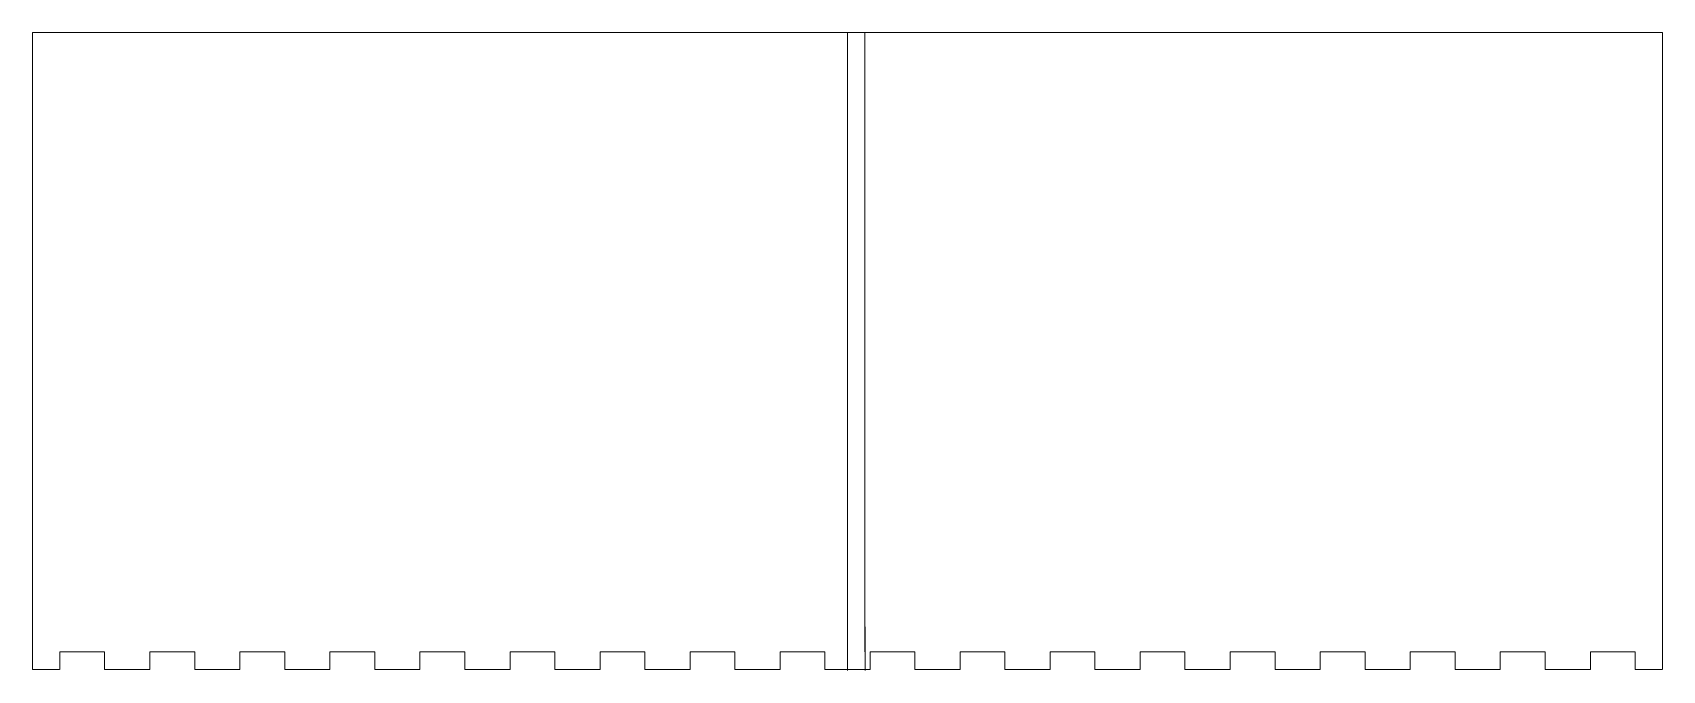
# Model space of a CAD drawing. Header units: millimetres. Extents: x -284 to 247, y -404 to 405.
# Drawn here: x -88.5 to 185.5, y 29.4 to 136.5 of the extents above; entities that cross this region are included whole.
import ezdxf

# ---------------------------------------------------------------- set-up
doc = ezdxf.new("R2010")
doc.units = ezdxf.units.MM
doc.header["$MEASUREMENT"] = 0
doc.layers.add('Layer 1', color=7, linetype='Continuous')

msp = doc.modelspace()

# ---------------------------------------------------------------- linework, layer by layer
at = {"layer": 'Layer 1', "color": 1, "lineweight": 0}
for points in [[(-88.5329, 132.1793), (-88.5329, 132.1793), (-88.5329, 136.5353), (-88.5329, 136.5353)], [(-83.9848, 136.5353), (-83.9848, 136.5353), (-88.5329, 136.5353), (-88.5329, 136.5353)], [(-76.3759, 136.5351), (-76.3759, 136.5351), (-83.9846, 136.5351), (-83.9846, 136.5351)], [(-68.8473, 136.5353), (-68.8473, 136.5353), (-76.3759, 136.5353), (-76.3759, 136.5353)], [(-61.2389, 136.5351), (-61.2389, 136.5351), (-68.8473, 136.5351), (-68.8473, 136.5351)], [(-53.7103, 136.5353), (-53.7103, 136.5353), (-61.2389, 136.5353), (-61.2389, 136.5353)], [(-46.1016, 136.5351), (-46.1016, 136.5351), (-53.7103, 136.5351), (-53.7103, 136.5351)], [(-38.5729, 136.5353), (-38.5729, 136.5353), (-46.1016, 136.5353), (-46.1016, 136.5353)], [(-30.9642, 136.5351), (-30.9642, 136.5351), (-38.5729, 136.5351), (-38.5729, 136.5351)], [(-23.4356, 136.5353), (-23.4356, 136.5353), (-30.9642, 136.5353), (-30.9642, 136.5353)], [(-15.8269, 136.5351), (-15.8269, 136.5351), (-23.4356, 136.5351), (-23.4356, 136.5351)], [(-8.2982, 136.5353), (-8.2982, 136.5353), (-15.8269, 136.5353), (-15.8269, 136.5353)], [(-0.6895, 136.5351), (-0.6895, 136.5351), (-8.2982, 136.5351), (-8.2982, 136.5351)], [(6.8391, 136.5353), (6.8391, 136.5353), (-0.6895, 136.5353), (-0.6895, 136.5353)], [(14.4478, 136.5351), (14.4478, 136.5351), (6.8391, 136.5351), (6.8391, 136.5351)], [(21.9764, 136.5353), (21.9764, 136.5353), (14.4478, 136.5353), (14.4478, 136.5353)], [(29.5851, 136.5351), (29.5851, 136.5351), (21.9764, 136.5351), (21.9764, 136.5351)], [(37.1138, 136.5353), (37.1138, 136.5353), (29.5851, 136.5353), (29.5851, 136.5353)], [(44.7225, 136.5351), (44.7225, 136.5351), (37.1138, 136.5351), (37.1138, 136.5351)], [(52.2511, 136.535), (52.2511, 136.535), (44.7225, 136.535), (44.7225, 136.535)], [(48.4667, 32.494), (48.4667, 32.494), (48.4667, 136.536), (48.4667, 136.536)], [(51.3862, 32.494), (51.3862, 32.494), (51.3862, 136.536), (51.3862, 136.536)], [(59.8595, 136.5351), (59.8595, 136.5351), (52.2511, 136.5351), (52.2511, 136.5351)], [(67.3881, 136.535), (67.3881, 136.535), (59.8595, 136.535), (59.8595, 136.535)], [(74.9968, 136.5351), (74.9968, 136.5351), (67.3881, 136.5351), (67.3881, 136.5351)], [(82.5255, 136.5353), (82.5255, 136.5353), (74.9968, 136.5353), (74.9968, 136.5353)], [(90.1342, 136.5351), (90.1342, 136.5351), (82.5255, 136.5351), (82.5255, 136.5351)], [(97.6628, 136.5353), (97.6628, 136.5353), (90.1342, 136.5353), (90.1342, 136.5353)], [(105.2715, 136.5351), (105.2715, 136.5351), (97.6628, 136.5351), (97.6628, 136.5351)], [(112.8001, 136.5353), (112.8001, 136.5353), (105.2715, 136.5353), (105.2715, 136.5353)], [(120.4088, 136.5351), (120.4088, 136.5351), (112.8001, 136.5351), (112.8001, 136.5351)], [(127.9375, 136.5353), (127.9375, 136.5353), (120.4088, 136.5353), (120.4088, 136.5353)], [(135.5462, 136.5351), (135.5462, 136.5351), (127.9375, 136.5351), (127.9375, 136.5351)], [(143.0747, 136.5353), (143.0747, 136.5353), (135.5462, 136.5353), (135.5462, 136.5353)], [(150.6834, 136.5351), (150.6834, 136.5351), (143.0747, 136.5351), (143.0747, 136.5351)], [(158.2121, 136.5353), (158.2121, 136.5353), (150.6834, 136.5353), (150.6834, 136.5353)], [(165.8207, 136.5351), (165.8207, 136.5351), (158.2121, 136.5351), (158.2121, 136.5351)], [(173.3494, 136.5353), (173.3494, 136.5353), (165.8207, 136.5353), (165.8207, 136.5353)], [(180.958, 136.5351), (180.958, 136.5351), (173.3494, 136.5351), (173.3494, 136.5351)], [(185.5072, 136.5353), (185.5072, 136.5353), (180.9582, 136.5353), (180.9582, 136.5353)], [(185.5062, 132.1793), (185.5062, 132.1793), (185.5062, 136.5353), (185.5062, 136.5353)], [(-88.5333, 124.8833), (-88.5333, 124.8833), (-88.5333, 132.1793), (-88.5333, 132.1793)], [(185.5066, 124.8833), (185.5066, 124.8833), (185.5066, 132.1793), (185.5066, 132.1793)], [(-88.5329, 117.5073), (-88.5329, 117.5073), (-88.5329, 124.8833), (-88.5329, 124.8833)], [(185.5062, 117.5073), (185.5062, 117.5073), (185.5062, 124.8833), (185.5062, 124.8833)], [(-88.5333, 110.2113), (-88.5333, 110.2113), (-88.5333, 117.5073), (-88.5333, 117.5073)], [(185.5066, 110.2113), (185.5066, 110.2113), (185.5066, 117.5073), (185.5066, 117.5073)], [(-88.5329, 102.8353), (-88.5329, 102.8353), (-88.5329, 110.2113), (-88.5329, 110.2113)], [(185.5062, 102.8353), (185.5062, 102.8353), (185.5062, 110.2113), (185.5062, 110.2113)], [(-88.5333, 95.5393), (-88.5333, 95.5393), (-88.5333, 102.8353), (-88.5333, 102.8353)], [(185.5066, 95.5393), (185.5066, 95.5393), (185.5066, 102.8353), (185.5066, 102.8353)], [(-88.5329, 88.1633), (-88.5329, 88.1633), (-88.5329, 95.5393), (-88.5329, 95.5393)], [(185.5062, 88.1633), (185.5062, 88.1633), (185.5062, 95.5393), (185.5062, 95.5393)], [(-88.5333, 80.8673), (-88.5333, 80.8673), (-88.5333, 88.1633), (-88.5333, 88.1633)], [(185.5066, 80.8673), (185.5066, 80.8673), (185.5066, 88.1633), (185.5066, 88.1633)], [(-88.5329, 73.4913), (-88.5329, 73.4913), (-88.5329, 80.8673), (-88.5329, 80.8673)], [(185.5062, 73.4913), (185.5062, 73.4913), (185.5062, 80.8673), (185.5062, 80.8673)], [(-88.5333, 66.1953), (-88.5333, 66.1953), (-88.5333, 73.4913), (-88.5333, 73.4913)], [(185.5066, 66.1953), (185.5066, 66.1953), (185.5066, 73.4913), (185.5066, 73.4913)], [(-88.5329, 58.8193), (-88.5329, 58.8193), (-88.5329, 66.1953), (-88.5329, 66.1953)], [(185.5062, 58.8193), (185.5062, 58.8193), (185.5062, 66.1953), (185.5062, 66.1953)], [(-88.5333, 51.5233), (-88.5333, 51.5233), (-88.5333, 58.8193), (-88.5333, 58.8193)], [(185.5066, 51.5233), (185.5066, 51.5233), (185.5066, 58.8193), (185.5066, 58.8193)], [(-88.5329, 44.1473), (-88.5329, 44.1473), (-88.5329, 51.5233), (-88.5329, 51.5233)], [(185.5062, 44.1473), (185.5062, 44.1473), (185.5062, 51.5233), (185.5062, 51.5233)], [(-88.5333, 36.8513), (-88.5333, 36.8513), (-88.5333, 44.1473), (-88.5333, 44.1473)], [(185.5066, 36.8513), (185.5066, 36.8513), (185.5066, 44.1473), (185.5066, 44.1473)], [(-88.5329, 29.4953), (-88.5329, 29.4953), (-88.5329, 36.8513), (-88.5329, 36.8513)], [(48.4662, 29.351), (48.4662, 29.351), (48.4662, 36.647), (48.4662, 36.647)], [(51.4667, 29.351), (51.4667, 29.351), (51.4667, 36.647), (51.4667, 36.647)], [(185.5062, 29.4953), (185.5062, 29.4953), (185.5062, 36.8513), (185.5062, 36.8513)], [(-76.4161, 32.4953), (-76.4161, 32.4953), (-83.9447, 32.4953), (-83.9447, 32.4953)], [(-83.9447, 32.4953), (-83.9447, 32.4953), (-83.9447, 29.4953), (-83.9447, 29.4953)], [(-76.4161, 32.4953), (-76.4161, 32.4953), (-76.4161, 29.4953), (-76.4161, 29.4953)], [(-61.2788, 32.4953), (-61.2788, 32.4953), (-68.8074, 32.4953), (-68.8074, 32.4953)], [(-68.8074, 32.4953), (-68.8074, 32.4953), (-68.8074, 29.4953), (-68.8074, 29.4953)], [(-61.2788, 32.4953), (-61.2788, 32.4953), (-61.2788, 29.4953), (-61.2788, 29.4953)], [(-46.1414, 32.4953), (-46.1414, 32.4953), (-53.6701, 32.4953), (-53.6701, 32.4953)], [(-53.6701, 32.4953), (-53.6701, 32.4953), (-53.6701, 29.4953), (-53.6701, 29.4953)], [(-46.1414, 32.4953), (-46.1414, 32.4953), (-46.1414, 29.4953), (-46.1414, 29.4953)], [(-31.0041, 32.4953), (-31.0041, 32.4953), (-38.5327, 32.4953), (-38.5327, 32.4953)], [(-38.5327, 32.4953), (-38.5327, 32.4953), (-38.5327, 29.4953), (-38.5327, 29.4953)], [(-31.0041, 32.4953), (-31.0041, 32.4953), (-31.0041, 29.4953), (-31.0041, 29.4953)], [(-15.8667, 32.4953), (-15.8667, 32.4953), (-23.3954, 32.4953), (-23.3954, 32.4953)], [(-23.3954, 32.4953), (-23.3954, 32.4953), (-23.3954, 29.4953), (-23.3954, 29.4953)], [(-15.8667, 32.4953), (-15.8667, 32.4953), (-15.8667, 29.4953), (-15.8667, 29.4953)], [(-0.7294, 32.4953), (-0.7294, 32.4953), (-8.2584, 32.4953), (-8.2584, 32.4953)], [(-8.2584, 32.4953), (-8.2584, 32.4953), (-8.2584, 29.4953), (-8.2584, 29.4953)], [(-0.7294, 32.4953), (-0.7294, 32.4953), (-0.7294, 29.4953), (-0.7294, 29.4953)], [(14.4076, 32.4953), (14.4076, 32.4953), (6.879, 32.4953), (6.879, 32.4953)], [(6.879, 32.4953), (6.879, 32.4953), (6.879, 29.4953), (6.879, 29.4953)], [(14.4076, 32.4953), (14.4076, 32.4953), (14.4076, 29.4953), (14.4076, 29.4953)], [(29.5449, 32.4953), (29.5449, 32.4953), (22.0163, 32.4953), (22.0163, 32.4953)], [(22.0163, 32.4953), (22.0163, 32.4953), (22.0163, 29.4953), (22.0163, 29.4953)], [(29.5449, 32.4953), (29.5449, 32.4953), (29.5449, 29.4953), (29.5449, 29.4953)], [(44.6823, 32.4953), (44.6823, 32.4953), (37.1536, 32.4953), (37.1536, 32.4953)], [(37.1536, 32.4953), (37.1536, 32.4953), (37.1536, 29.4953), (37.1536, 29.4953)], [(44.6823, 32.4953), (44.6823, 32.4953), (44.6823, 29.4953), (44.6823, 29.4953)], [(59.8196, 32.4953), (59.8196, 32.4953), (52.291, 32.4953), (52.291, 32.4953)], [(52.291, 32.4953), (52.291, 32.4953), (52.291, 29.4953), (52.291, 29.4953)], [(59.8196, 32.4953), (59.8196, 32.4953), (59.8196, 29.4953), (59.8196, 29.4953)], [(74.957, 32.4953), (74.957, 32.4953), (67.4283, 32.4953), (67.4283, 32.4953)], [(67.4283, 32.4953), (67.4283, 32.4953), (67.4283, 29.4953), (67.4283, 29.4953)], [(74.957, 32.4953), (74.957, 32.4953), (74.957, 29.4953), (74.957, 29.4953)], [(90.0943, 32.4953), (90.0943, 32.4953), (82.5657, 32.4953), (82.5657, 32.4953)], [(82.5657, 32.4953), (82.5657, 32.4953), (82.5657, 29.4953), (82.5657, 29.4953)], [(90.0943, 32.4953), (90.0943, 32.4953), (90.0943, 29.4953), (90.0943, 29.4953)], [(105.2316, 32.4953), (105.2316, 32.4953), (97.703, 32.4953), (97.703, 32.4953)], [(97.703, 32.4953), (97.703, 32.4953), (97.703, 29.4953), (97.703, 29.4953)], [(105.2316, 32.4953), (105.2316, 32.4953), (105.2316, 29.4953), (105.2316, 29.4953)], [(120.369, 32.4953), (120.369, 32.4953), (112.84, 32.4953), (112.84, 32.4953)], [(112.84, 32.4953), (112.84, 32.4953), (112.84, 29.4953), (112.84, 29.4953)], [(120.369, 32.4953), (120.369, 32.4953), (120.369, 29.4953), (120.369, 29.4953)], [(135.506, 32.4953), (135.506, 32.4953), (127.9773, 32.4953), (127.9773, 32.4953)], [(127.9773, 32.4953), (127.9773, 32.4953), (127.9773, 29.4953), (127.9773, 29.4953)], [(135.506, 32.4953), (135.506, 32.4953), (135.506, 29.4953), (135.506, 29.4953)], [(150.6434, 32.4953), (150.6434, 32.4953), (143.1148, 32.4953), (143.1148, 32.4953)], [(143.1148, 32.4953), (143.1148, 32.4953), (143.1148, 29.4953), (143.1148, 29.4953)], [(150.6434, 32.4953), (150.6434, 32.4953), (150.6434, 29.4953), (150.6434, 29.4953)], [(165.7807, 32.4953), (165.7807, 32.4953), (158.2521, 32.4953), (158.2521, 32.4953)], [(158.2521, 32.4953), (158.2521, 32.4953), (158.2521, 29.4953), (158.2521, 29.4953)], [(165.7807, 32.4953), (165.7807, 32.4953), (165.7807, 29.4953), (165.7807, 29.4953)], [(180.918, 32.4953), (180.918, 32.4953), (173.3894, 32.4953), (173.3894, 32.4953)], [(173.3894, 32.4953), (173.3894, 32.4953), (173.3894, 29.4953), (173.3894, 29.4953)], [(180.918, 32.4953), (180.918, 32.4953), (180.918, 29.4953), (180.918, 29.4953)], [(-83.9844, 29.4953), (-83.9844, 29.4953), (-88.5334, 29.4953), (-88.5334, 29.4953)], [(-68.8074, 29.4953), (-68.8074, 29.4953), (-76.4161, 29.4953), (-76.4161, 29.4953)], [(-53.6701, 29.4953), (-53.6701, 29.4953), (-61.2788, 29.4953), (-61.2788, 29.4953)], [(-38.5327, 29.4953), (-38.5327, 29.4953), (-46.1414, 29.4953), (-46.1414, 29.4953)], [(-23.3954, 29.4953), (-23.3954, 29.4953), (-31.0041, 29.4953), (-31.0041, 29.4953)], [(-8.2584, 29.4953), (-8.2584, 29.4953), (-15.8667, 29.4953), (-15.8667, 29.4953)], [(6.879, 29.4953), (6.879, 29.4953), (-0.7294, 29.4953), (-0.7294, 29.4953)], [(22.0163, 29.4953), (22.0163, 29.4953), (14.4076, 29.4953), (14.4076, 29.4953)], [(37.1536, 29.4953), (37.1536, 29.4953), (29.5449, 29.4953), (29.5449, 29.4953)], [(52.291, 29.4953), (52.291, 29.4953), (44.6823, 29.4953), (44.6823, 29.4953)], [(67.4283, 29.4953), (67.4283, 29.4953), (59.8196, 29.4953), (59.8196, 29.4953)], [(82.5657, 29.4953), (82.5657, 29.4953), (74.957, 29.4953), (74.957, 29.4953)], [(97.703, 29.4953), (97.703, 29.4953), (90.0943, 29.4953), (90.0943, 29.4953)], [(112.84, 29.4953), (112.84, 29.4953), (105.2316, 29.4953), (105.2316, 29.4953)], [(127.9773, 29.4953), (127.9773, 29.4953), (120.369, 29.4953), (120.369, 29.4953)], [(143.1148, 29.4953), (143.1148, 29.4953), (135.506, 29.4953), (135.506, 29.4953)], [(158.2521, 29.4953), (158.2521, 29.4953), (150.6434, 29.4953), (150.6434, 29.4953)], [(173.3894, 29.4953), (173.3894, 29.4953), (165.7807, 29.4953), (165.7807, 29.4953)], [(185.4672, 29.4953), (185.4672, 29.4953), (180.9182, 29.4953), (180.9182, 29.4953)]]:
    msp.add_open_spline(points, degree=3, dxfattribs=at)

doc.saveas('drawing.dxf')
